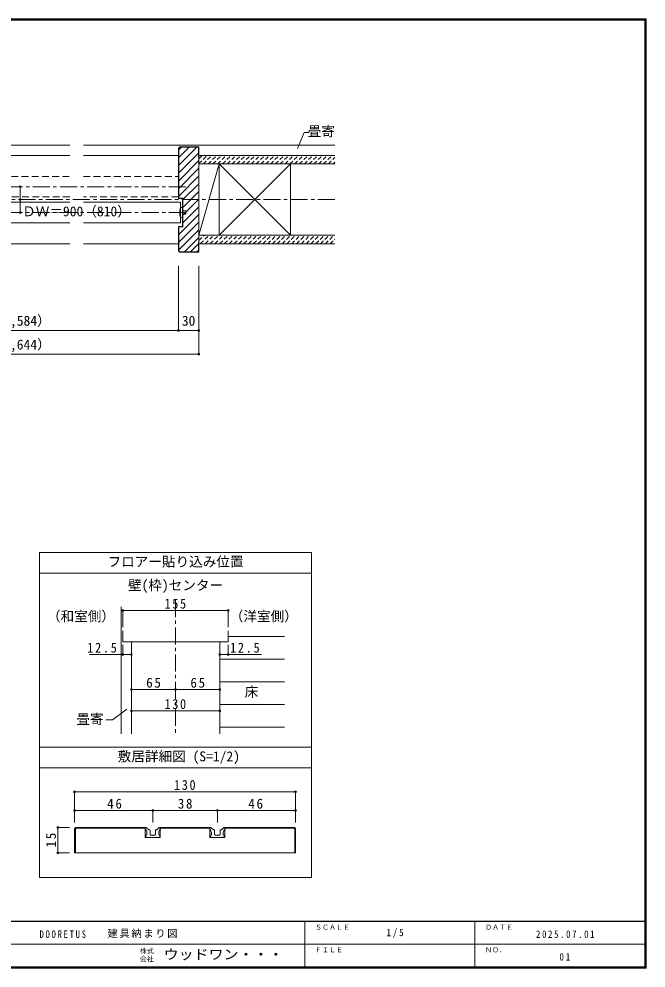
# Model space of a CAD drawing. Units: millimetres, scale not verified, with parts at other scales. Extents: x -973 to 977, y -701 to 696.
# Drawn here: x 55 to 977, y -701 to 696 of the extents above; entities that cross this region are included whole.
import ezdxf
from ezdxf.enums import TextEntityAlignment as Align

# ---------------------------------------------------------------- set-up
doc = ezdxf.new("R2010")
doc.units = ezdxf.units.MM
doc.header["$LTSCALE"] = 5
doc.header["$PDMODE"] = 32
doc.header["$PDSIZE"] = 2.5
for name, pattern in [('CHAIN1', [8, 5, -1, 1, -1]), ('DASHED1', [1.8, 1.2, -0.6]), ('DASHED2', [3, 2, -1])]:
    doc.linetypes.add(name, pattern=pattern)
for name, color, linetype, lineweight in [('0-1_通り芯', 4, 'CHAIN1', 9), ('0-2_柱', 7, 'Continuous', 9), ('0-3_仕上げ', 2, 'Continuous', 9), ('0-4_枠', 3, 'Continuous', 9), ('0-6_扉', 6, 'Continuous', 9), ('0-7_金物', 7, 'Continuous', 9), ('0-A_文字', 7, 'Continuous', 9), ('0-B_寸法', 7, 'Continuous', 9), ('0-C_ハッチ', 4, 'DASHED1', 9), ('1-4_枠', 7, 'Continuous', 9), ('1-B_ﾊｯﾁ', 7, 'Continuous', 9), ('F-1_枠', 6, 'Continuous', 9)]:
    doc.layers.add(name, color=color, linetype=linetype, lineweight=lineweight)
doc.layers.add('F-A_文字', color=7, linetype='Continuous')
doc.styles.add('ＭＳ ゴシック', font='')
doc.styles.get('ＭＳ ゴシック').set_extended_font_data('MS Gothic')

msp = doc.modelspace()

# ---------------------------------------------------------------- linework, layer by layer
at = {"layer": '0-1_通り芯'}
for p, q in [((300.135, 449), (-296.847, 449)), ((519.135, 430), (-515.847, 430)), ((300.135, 411), (-296.847, 411)), ((284.986, -159.5), (284.986, -356.007))]:
    msp.add_line(p, q, dxfattribs=at)
at = {"layer": '0-2_柱'}
for p, q in [((319.144, 377.5), (349.023, 482.5)), ((319.144, 377.5), (349.023, 482.5)), ((349.032, 377.5), (454.032, 482.5)), ((349.032, 482.5), (454.032, 377.5)), ((349.032, 377.5), (454.032, 482.5)), ((349.032, 482.5), (454.032, 377.5))]:
    msp.add_line(p, q, dxfattribs=at)
at = {"layer": '0-2_柱', "color": 3}
for p, q in [((319.153, 377.5), (319.153, 482.5)), ((349.032, 377.5), (349.032, 482.5)), ((454.032, 377.5), (454.032, 482.5))]:
    msp.add_line(p, q, dxfattribs=at)
at = {"layer": '0-3_仕上げ'}
for p, q in [((-126.097, 510), (129.403, 510)), ((149.403, 510), (519.153, 510)), ((519.135, 495), (319.135, 495)), ((519.135, 495), (319.135, 495)), ((519.135, 482.5), (319.135, 482.5)), ((519.135, 482.5), (319.135, 482.5)), ((519.135, 377.5), (319.135, 377.5)), ((519.135, 377.5), (319.135, 377.5)), ((519.135, 365), (319.135, 365)), ((519.135, 365), (319.135, 365)), ((204.986, -169.5), (204.986, -355.983))]:
    msp.add_line(p, q, dxfattribs=at)
at = {"layer": '0-3_仕上げ', "color": 4}
for p, q in [((362.486, -212.939), (444.986, -212.939)), ((349.986, -246.241), (444.986, -246.241)), ((349.986, -279.542), (444.986, -279.542)), ((349.986, -312.844), (444.986, -312.844)), ((349.986, -346.145), (444.986, -346.145))]:
    msp.add_line(p, q, dxfattribs=at)
at = {"layer": '0-4_枠'}
for p, q in [((289.135, 505.379), (291.256, 507.5)), ((289.135, 505.379), (289.135, 431.5)), ((289.635, 505.171), (289.635, 432)), ((291.256, 507.5), (319.135, 507.5)), ((318.635, 492.5), (318.635, 507)), ((319.135, 352.5), (319.135, 507.5)), ((318.635, 492.5), (319.135, 492.5)), ((295.135, 431.5), (289.135, 431.5)), ((295.635, 432), (289.635, 432)), ((295.135, 390.5), (295.135, 431.5)), ((295.635, 390), (295.635, 432)), ((295.135, 390.5), (289.135, 390.5)), ((289.135, 354.621), (289.135, 390.5)), ((295.635, 390), (289.635, 390)), ((289.635, 354.828), (289.635, 390)), ((318.635, 367.5), (318.635, 353)), ((318.635, 367.5), (319.135, 367.5)), ((289.135, 354.621), (291.256, 352.5)), ((289.635, 354.828), (291.463, 353)), ((291.256, 352.5), (319.135, 352.5)), ((291.463, 353), (318.635, 353)), ((207.486, -220.65), (207.486, -204.435)), ((362.486, -204.435), (362.486, -220.65)), ((362.486, -220.65), (207.486, -220.65)), ((219.986, -220.65), (219.986, -355.983)), ((349.986, -220.65), (349.986, -355.983))]:
    msp.add_line(p, q, dxfattribs=at)
at = {"layer": '0-4_枠', "color": 4}
for p, q in [((-126.097, 495), (129.403, 495)), ((149.403, 495), (289.153, 495)), ((-126.097, 365), (129.403, 365)), ((149.403, 365), (289.135, 365))]:
    msp.add_line(p, q, dxfattribs=at)
at = {"layer": '0-4_枠'}
msp.add_lwpolyline([(289.635, 505.171), (291.464, 507), (318.635, 507)], dxfattribs=at)
at = {"layer": '0-6_扉', "color": 2, "linetype": 'DASHED2'}
for p, q in [((-16.365, 464), (129.403, 464)), ((149.403, 464), (289.135, 464)), ((289.135, 464), (289.135, 434)), ((129.403, 434), (-16.365, 434)), ((289.135, 434), (149.403, 434))]:
    msp.add_line(p, q, dxfattribs=at)
at = {"layer": '0-6_扉'}
for p, q in [((129.403, 426), (-13.347, 426)), ((292.153, 426), (149.403, 426)), ((292.153, 426), (292.153, 396)), ((129.403, 396), (-13.347, 396)), ((292.153, 396), (149.403, 396))]:
    msp.add_line(p, q, dxfattribs=at)
at = {"layer": '0-7_金物'}
for p, q in [((292.135, 418.5), (295.135, 418.5)), ((295.135, 418.5), (295.135, 403.5)), ((295.135, 413.5), (300.135, 413.5)), ((295.135, 408.5), (300.135, 408.5)), ((300.135, 413.5), (300.135, 408.5)), ((292.135, 403.5), (295.135, 403.5))]:
    msp.add_line(p, q, dxfattribs=at)
msp.add_arc((322.586, 411), 31.361, 166.16371, 193.83632, dxfattribs=at)
at = {"layer": '0-A_文字'}
for p, q in [((464.19, 505.26), (474.153, 528.982)), ((480.746, 528.982), (474.153, 528.982)), ((213.486, -319.991), (192.407, -335.801)), ((182.562, -335.801), (192.407, -335.801))]:
    msp.add_line(p, q, dxfattribs=at)
at = {"layer": '0-A_文字', "color": 3}
for p, q in [((484.986, -89.5), (84.986, -89.5)), ((84.986, -567.5), (84.986, -89.5)), ((484.986, -119.5), (84.986, -119.5)), ((484.986, -376.007), (84.986, -376.007)), ((451.987, -376.026), (84.986, -376.026)), ((484.986, -406.026), (84.986, -406.026))]:
    msp.add_line(p, q, dxfattribs=at)
msp.add_lwpolyline([(484.986, -89.5), (484.986, -567.5), (84.986, -567.5)], dxfattribs=at)
at = {"layer": '0-B_寸法', "color": 4}
for p, q in [((56.653, 449), (56.653, 430)), ((56.653, 430), (56.653, 411)), ((289.153, 237.5), (289.153, 332.5)), ((319.135, 202.5), (319.135, 332.5)), ((-315.847, 237.5), (319.135, 237.5)), ((-315.847, 202.5), (319.135, 202.5)), ((362.486, -174.601), (207.486, -174.601)), ((207.486, -174.601), (207.486, -199.065)), ((362.486, -174.601), (362.486, -199.065)), ((207.486, -239.418), (207.486, -225.353)), ((219.986, -239.418), (219.986, -225.353)), ((349.986, -239.418), (349.986, -225.353)), ((362.486, -239.418), (362.486, -225.353)), ((158.659, -239.418), (219.986, -239.418)), ((411.314, -239.418), (349.986, -239.418)), ((219.986, -291.005), (284.986, -291.005)), ((284.986, -291.005), (349.986, -291.005)), ((219.986, -322.39), (349.986, -322.39))]:
    msp.add_line(p, q, dxfattribs=at)
at = {"layer": '0-B_寸法'}
for p in [(56.653, 449), (56.653, 430), (56.653, 411), (289.153, 237.5), (319.135, 237.5), (319.135, 202.5), (207.486, -174.601), (362.486, -174.601), (207.486, -239.418), (219.986, -239.418), (349.986, -239.418), (362.486, -239.418), (219.986, -291.005), (284.986, -291.005), (349.986, -291.005), (219.986, -322.39), (349.986, -322.39)]:
    msp.add_point(p, dxfattribs=at)
at = {"layer": '0-C_ハッチ', "linetype": 'Continuous'}
for p, q in [((293.498, 507), (289.635, 503.137)), ((304.811, 507), (289.635, 491.823)), ((316.125, 507), (289.635, 480.51)), ((318.635, 498.196), (289.635, 469.196)), ((319.135, 487.383), (289.635, 457.882)), ((319.135, 476.069), (289.635, 446.569)), ((319.135, 464.755), (289.635, 435.255)), ((319.135, 453.441), (295.635, 429.941)), ((319.135, 442.127), (295.635, 418.628)), ((319.135, 430.814), (295.635, 407.314)), ((319.135, 419.5), (295.635, 396)), ((319.135, 408.186), (289.635, 378.686)), ((319.135, 396.873), (289.635, 367.373)), ((319.135, 385.559), (289.635, 356.059)), ((319.135, 374.245), (297.89, 353)), ((318.635, 364.685), (306.95, 353)), ((318.635, 355.624), (316.011, 353))]:
    msp.add_line(p, q, dxfattribs=at)
at = {"layer": '0-C_ハッチ'}
for p, q in [((319.153, 482.914), (331.239, 495)), ((319.153, 489.985), (324.168, 495)), ((319.153, 482.914), (331.239, 495)), ((319.153, 489.985), (324.168, 495)), ((325.81, 482.5), (338.31, 495)), ((325.81, 482.5), (338.31, 495)), ((332.882, 482.5), (345.382, 495)), ((332.882, 482.5), (345.382, 495)), ((339.953, 482.5), (352.453, 495)), ((339.953, 482.5), (352.453, 495)), ((347.024, 482.5), (359.524, 495)), ((347.024, 482.5), (359.524, 495)), ((354.095, 482.5), (366.595, 495)), ((354.095, 482.5), (366.595, 495)), ((361.166, 482.5), (373.666, 495)), ((361.166, 482.5), (373.666, 495)), ((368.237, 482.5), (380.737, 495)), ((368.237, 482.5), (380.737, 495)), ((375.308, 482.5), (387.808, 495)), ((375.308, 482.5), (387.808, 495)), ((382.379, 482.5), (394.879, 495)), ((382.379, 482.5), (394.879, 495)), ((389.45, 482.5), (401.95, 495)), ((389.45, 482.5), (401.95, 495)), ((396.521, 482.5), (409.021, 495)), ((396.521, 482.5), (409.021, 495)), ((403.592, 482.5), (416.092, 495)), ((403.592, 482.5), (416.092, 495)), ((410.663, 482.5), (423.163, 495)), ((410.663, 482.5), (423.163, 495)), ((417.734, 482.5), (430.234, 495)), ((417.734, 482.5), (430.234, 495)), ((424.805, 482.5), (437.305, 495)), ((424.805, 482.5), (437.305, 495)), ((431.877, 482.5), (444.377, 495)), ((431.877, 482.5), (444.377, 495)), ((438.948, 482.5), (451.448, 495)), ((438.948, 482.5), (451.448, 495)), ((446.019, 482.5), (458.519, 495)), ((446.019, 482.5), (458.519, 495)), ((453.09, 482.5), (465.59, 495)), ((453.09, 482.5), (465.59, 495)), ((460.161, 482.5), (472.661, 495)), ((460.161, 482.5), (472.661, 495)), ((467.232, 482.5), (479.732, 495)), ((467.232, 482.5), (479.732, 495)), ((474.303, 482.5), (486.803, 495)), ((474.303, 482.5), (486.803, 495)), ((481.374, 482.5), (493.874, 495)), ((481.374, 482.5), (493.874, 495)), ((488.445, 482.5), (500.945, 495)), ((488.445, 482.5), (500.945, 495)), ((495.516, 482.5), (508.016, 495)), ((495.516, 482.5), (508.016, 495)), ((502.587, 482.5), (515.087, 495)), ((502.587, 482.5), (515.087, 495)), ((509.658, 482.5), (519.153, 491.995)), ((509.658, 482.5), (519.153, 491.995)), ((516.729, 482.5), (519.153, 484.924)), ((516.729, 482.5), (519.153, 484.924)), ((319.153, 369.776), (326.877, 377.5)), ((319.153, 369.776), (326.877, 377.5)), ((321.769, 365.321), (333.948, 377.5)), ((321.769, 365.322), (333.948, 377.5)), ((328.84, 365.321), (341.019, 377.5)), ((328.84, 365.322), (341.019, 377.5)), ((335.911, 365.321), (348.09, 377.5)), ((335.911, 365.322), (348.09, 377.5)), ((342.982, 365.321), (355.161, 377.5)), ((342.982, 365.322), (355.161, 377.5)), ((350.053, 365.321), (362.232, 377.5)), ((350.053, 365.322), (362.232, 377.5)), ((357.125, 365.321), (369.303, 377.5)), ((357.125, 365.322), (369.303, 377.5)), ((364.196, 365.321), (376.374, 377.5)), ((364.196, 365.322), (376.374, 377.5)), ((371.267, 365.321), (383.445, 377.5)), ((371.267, 365.322), (383.445, 377.5)), ((378.338, 365.321), (390.516, 377.5)), ((378.338, 365.322), (390.516, 377.5)), ((385.409, 365.321), (397.587, 377.5)), ((385.409, 365.322), (397.587, 377.5)), ((392.48, 365.321), (404.658, 377.5)), ((392.48, 365.322), (404.658, 377.5)), ((399.551, 365.321), (411.729, 377.5)), ((399.551, 365.322), (411.729, 377.5)), ((406.622, 365.321), (418.8, 377.5)), ((406.622, 365.322), (418.8, 377.5)), ((413.371, 365), (425.871, 377.5)), ((413.371, 365), (425.871, 377.5)), ((420.443, 365), (432.943, 377.5)), ((420.443, 365), (432.943, 377.5)), ((427.514, 365), (440.014, 377.5)), ((427.514, 365), (440.014, 377.5)), ((434.585, 365), (447.085, 377.5)), ((434.585, 365), (447.085, 377.5)), ((441.656, 365), (454.156, 377.5)), ((441.656, 365), (454.156, 377.5)), ((448.727, 365), (461.227, 377.5)), ((448.727, 365), (461.227, 377.5)), ((455.798, 365), (468.298, 377.5)), ((455.798, 365), (468.298, 377.5)), ((462.869, 365), (475.369, 377.5)), ((462.869, 365), (475.369, 377.5)), ((469.94, 365), (482.44, 377.5)), ((469.94, 365), (482.44, 377.5)), ((477.011, 365), (489.511, 377.5)), ((477.011, 365), (489.511, 377.5)), ((484.082, 365), (496.582, 377.5)), ((484.082, 365), (496.582, 377.5)), ((491.153, 365), (503.653, 377.5)), ((491.153, 365), (503.653, 377.5)), ((498.224, 365), (510.724, 377.5)), ((498.224, 365), (510.724, 377.5)), ((505.295, 365), (517.795, 377.5)), ((505.295, 365), (517.795, 377.5)), ((512.366, 365), (519.153, 371.787)), ((512.366, 365), (519.153, 371.787))]:
    msp.add_line(p, q, dxfattribs=at)
at = {"layer": '1-4_枠', "color": 3}
for p, q in [((136.426, -495.721), (138.193, -493.953)), ((136.426, -495.721), (136.426, -531.453)), ((137.676, -531.454), (137.676, -495.203)), ((137.676, -495.203), (240.426, -495.203)), ((138.193, -493.953), (240.426, -493.953)), ((240.426, -508.953), (240.426, -493.953)), ((262.426, -508.953), (262.426, -493.953)), ((262.426, -493.953), (335.426, -493.953)), ((262.426, -495.203), (335.426, -495.203)), ((335.426, -508.953), (335.426, -493.953)), ((459.658, -493.953), (357.426, -493.953)), ((357.426, -508.953), (357.426, -493.953)), ((460.176, -495.203), (357.426, -495.203)), ((459.658, -493.953), (461.426, -495.721)), ((460.176, -531.454), (460.176, -495.203)), ((461.426, -495.721), (461.426, -531.453)), ((262.426, -508.953), (240.426, -508.953)), ((335.426, -508.953), (357.426, -508.953)), ((136.426, -531.453), (461.426, -531.453))]:
    msp.add_line(p, q, dxfattribs=at)
at = {"layer": '1-4_枠'}
for p, q in [((240.176, -493.954), (241.533, -493.954)), ((240.176, -496.454), (240.176, -493.954)), ((245.581, -497.484), (242.417, -494.32)), ((242.676, -505.203), (242.676, -502.044)), ((246.111, -497.704), (246.926, -497.704)), ((247.426, -504.453), (247.426, -498.204)), ((255.426, -504.453), (255.426, -498.204)), ((256.74, -497.704), (255.926, -497.704)), ((257.27, -497.484), (260.434, -494.32)), ((260.176, -505.203), (260.176, -502.044)), ((335.176, -493.954), (336.533, -493.954)), ((335.176, -496.454), (335.176, -493.954)), ((340.581, -497.484), (337.417, -494.32)), ((337.676, -505.203), (337.676, -502.044)), ((341.111, -497.704), (341.926, -497.704)), ((342.426, -504.453), (342.426, -498.204)), ((350.426, -504.453), (350.426, -498.204)), ((351.74, -497.704), (350.926, -497.704)), ((352.27, -497.484), (355.434, -494.32)), ((355.176, -505.203), (355.176, -502.044)), ((241.926, -508.953), (240.711, -505.888)), ((242.676, -505.203), (241.176, -505.203)), ((244.676, -508.953), (241.926, -508.953)), ((244.676, -508.953), (245.176, -508.453)), ((245.176, -508.453), (245.676, -508.953)), ((257.176, -508.953), (245.676, -508.953)), ((251.426, -505.953), (252.176, -505.203)), ((252.176, -505.203), (254.676, -505.203)), ((257.676, -508.453), (257.176, -508.953)), ((258.176, -508.953), (257.676, -508.453)), ((258.176, -508.953), (260.926, -508.953)), ((260.176, -505.203), (261.676, -505.203)), ((260.926, -508.953), (262.14, -505.888)), ((336.926, -508.953), (335.711, -505.888)), ((337.676, -505.203), (336.176, -505.203)), ((339.676, -508.953), (336.926, -508.953)), ((339.676, -508.953), (340.176, -508.453)), ((340.176, -508.453), (340.676, -508.953)), ((352.176, -508.953), (340.676, -508.953)), ((346.426, -505.953), (347.176, -505.203)), ((347.176, -505.203), (349.676, -505.203)), ((352.676, -508.453), (352.176, -508.953)), ((353.176, -508.953), (352.676, -508.453)), ((353.176, -508.953), (355.926, -508.953)), ((355.176, -505.203), (356.676, -505.203)), ((355.926, -508.953), (357.14, -505.888))]:
    msp.add_line(p, q, dxfattribs=at)
for points in [[(262.676, -496.454), (262.676, -493.954), (261.318, -493.954)], [(357.676, -496.454), (357.676, -493.954), (356.318, -493.954)], [(248.176, -505.203), (250.676, -505.203), (251.426, -505.953)], [(343.176, -505.203), (345.676, -505.203), (346.426, -505.953)]]:
    msp.add_lwpolyline(points, dxfattribs=at)
for centre, radius, start, end in [((235.176, -502.044), 7.5, 0, 48.19), ((241.533, -495.204), 1.25, 45, 90), ((246.111, -496.954), 0.75, 225, 270), ((246.926, -498.204), 0.5, 0, 90), ((255.926, -498.204), 0.5, 90, 180), ((256.74, -496.954), 0.75, 270, 315), ((267.675, -502.044), 7.5, 131.81, 180), ((261.318, -495.204), 1.25, 90, 135), ((330.176, -502.044), 7.5, 0, 48.19), ((336.533, -495.204), 1.25, 45, 90), ((341.111, -496.954), 0.75, 225, 270), ((341.926, -498.204), 0.5, 0, 90), ((350.926, -498.204), 0.5, 90, 180), ((351.74, -496.954), 0.75, 270, 315), ((362.675, -502.044), 7.5, 131.81, 180), ((356.318, -495.204), 1.25, 90, 135), ((241.176, -505.703), 0.5, 90, 201.616), ((248.176, -504.453), 0.75, 180, 270), ((254.676, -504.453), 0.75, 270, 0), ((261.676, -505.703), 0.5, 338.384, 90), ((336.176, -505.703), 0.5, 90, 201.616), ((343.176, -504.453), 0.75, 180, 270), ((349.676, -504.453), 0.75, 270, 0), ((356.676, -505.703), 0.5, 338.384, 90)]:
    msp.add_arc(centre, radius, start, end, dxfattribs=at)
at = {"layer": '1-B_ﾊｯﾁ', "color": 4}
for p, q in [((136.426, -441.453), (136.426, -486.453)), ((136.426, -441.453), (461.426, -441.453)), ((461.426, -441.453), (461.426, -486.453)), ((251.426, -468.953), (136.426, -468.953)), ((251.426, -468.953), (251.426, -486.453)), ((346.426, -468.953), (251.426, -468.953)), ((461.426, -468.953), (346.426, -468.953)), ((346.426, -468.953), (346.426, -486.453)), ((111.819, -531.453), (111.819, -493.953)), ((111.819, -493.953), (128.926, -493.953)), ((111.819, -531.453), (128.926, -531.453))]:
    msp.add_line(p, q, dxfattribs=at)
at = {"layer": '1-B_ﾊｯﾁ'}
for p in [(136.426, -441.453), (461.426, -441.453), (136.426, -468.953), (251.426, -468.953), (346.426, -468.953), (461.426, -468.953), (111.819, -493.953), (111.819, -531.453)]:
    msp.add_point(p, dxfattribs=at)
at = {"layer": 'F-1_枠'}
for p, q in [((-973.347, 695.833), (976.653, 695.833)), ((-973.347, 695), (976.653, 695)), ((-973.347, 694.167), (976.653, 694.167)), ((974.986, 695.833), (974.986, -700.833)), ((975.82, 695.833), (975.82, -700.833)), ((976.653, 695.833), (976.653, -700.833)), ((976.653, -631.667), (-973.347, -631.667)), ((976.653, -632.5), (-973.347, -632.5)), ((474.986, -632.5), (474.986, -699.167)), ((724.986, -632.5), (724.986, -699.167)), ((1.653, -665.833), (974.986, -665.834)), ((976.653, -699.167), (-973.347, -699.167)), ((976.653, -700), (-973.347, -700)), ((976.653, -700.833), (-973.347, -700.833))]:
    msp.add_line(p, q, dxfattribs=at)

# ---------------------------------------------------------------- texts
at = {"layer": '0-A_文字', "style": 'ＭＳ ゴシック'}
for s, p in [('畳寄', (479.153, 518.982)), ('フロアー貼り込み位置', (184.986, -114.5)), ('壁(枠)センター', (214.986, -149.205)), ('（和室側）', (95.899, -194.871)), ('（洋室側）', (364.681, -194.871)), ('床', (386.552, -306.031)), ('畳寄', (139.135, -346.242)), ('敷居詳細図 (S=1/2)', (199.986, -401.016))]:
    msp.add_text(s, height=14.66, dxfattribs=at).set_placement(p, align=Align.BOTTOM_LEFT)
at = {"layer": '0-B_寸法', "style": 'ＭＳ ゴシック'}
for s, p in [('ＤＷ＝900（810）', (59.403, 401)), ('枠内＝1,764（1,584）', (-98.347, 240)), ('30', (294.153, 240)), ('枠外＝1,824（1,644）', (-98.347, 205))]:
    msp.add_text(s, height=14.66, dxfattribs=at).set_placement(p, align=Align.BOTTOM_LEFT)
at = {"layer": '0-B_寸法', "char_height": 14.66, "attachment_point": 7, "style": 'ＭＳ ゴシック'}
for s, insert in [('\\T1.27;\\W0.9;155', (268.736, -172.101)), ('\\T1.28;\\W0.9;12.5', (155.175, -236.918)), ('\\T1.28;\\W0.9;12.5', (365.133, -236.918)), ('\\T1.27;\\W0.95;65', (241.861, -288.505)), ('\\T1.27;\\W0.95;65', (306.861, -288.505)), ('\\T1.27;\\W0.9;130', (268.736, -319.89))]:
    msp.add_mtext(s, dxfattribs=dict(at, insert=insert))
at = {"layer": '1-B_ﾊｯﾁ', "char_height": 14.66, "attachment_point": 7, "style": 'ＭＳ ゴシック'}
for s, insert in [('\\T1.27;\\W0.9;130', (282.676, -438.953)), ('\\T1.27;\\W0.95;46', (184.551, -466.453)), ('\\T1.27;\\W0.95;38', (288.301, -466.453)), ('\\T1.27;\\W0.95;46', (392.051, -466.453))]:
    msp.add_mtext(s, dxfattribs=dict(at, insert=insert))
at = {"layer": '1-B_ﾊｯﾁ', "insert": (109.319, -523.328), "char_height": 14.66, "attachment_point": 7, "rotation": 90, "style": 'ＭＳ ゴシック'}
msp.add_mtext('\\T1.27;\\W0.95;15', dxfattribs=at)
at = {"layer": 'F-A_文字', "style": 'ＭＳ ゴシック'}
for s, p in [('ＳＣＡＬＥ', (489.986, -646.667)), ('ＤＡＴＥ', (739.986, -646.667)), ('ＮＯ．', (739.986, -680.001)), ('株式', (232.486, -681.5)), ('会社', (232.486, -693.5)), ('ＦＩＬＥ', (489.986, -680))]:
    msp.add_text(s, height=7.331, dxfattribs=at).set_placement(p, align=Align.BOTTOM_LEFT)
at = {"layer": 'F-A_文字', "style": 'ＭＳ ゴシック', "width": 1.1}
msp.add_text('ウッドワン・・・', height=14.66, dxfattribs=at).set_placement((267.486, -692.5), align=Align.BOTTOM_LEFT)
at = {"layer": 'F-A_文字', "char_height": 11, "attachment_point": 7, "style": 'ＭＳ ゴシック'}
for s, insert in [('\\T1.38;\\W0.9;1/5', (594.986, -656.667)), ('\\T1.39;\\W0.85;DOORETUS', (84.986, -656.667)), ('\\T1.17;建具納まり図', (184.986, -656.667)), ('\\T1.39;\\W0.85;2025.07.01', (814.986, -656.667)), ('\\T1.36;\\W0.9;01', (849.361, -690.001))]:
    msp.add_mtext(s, dxfattribs=dict(at, insert=insert))

doc.saveas('drawing.dxf')
